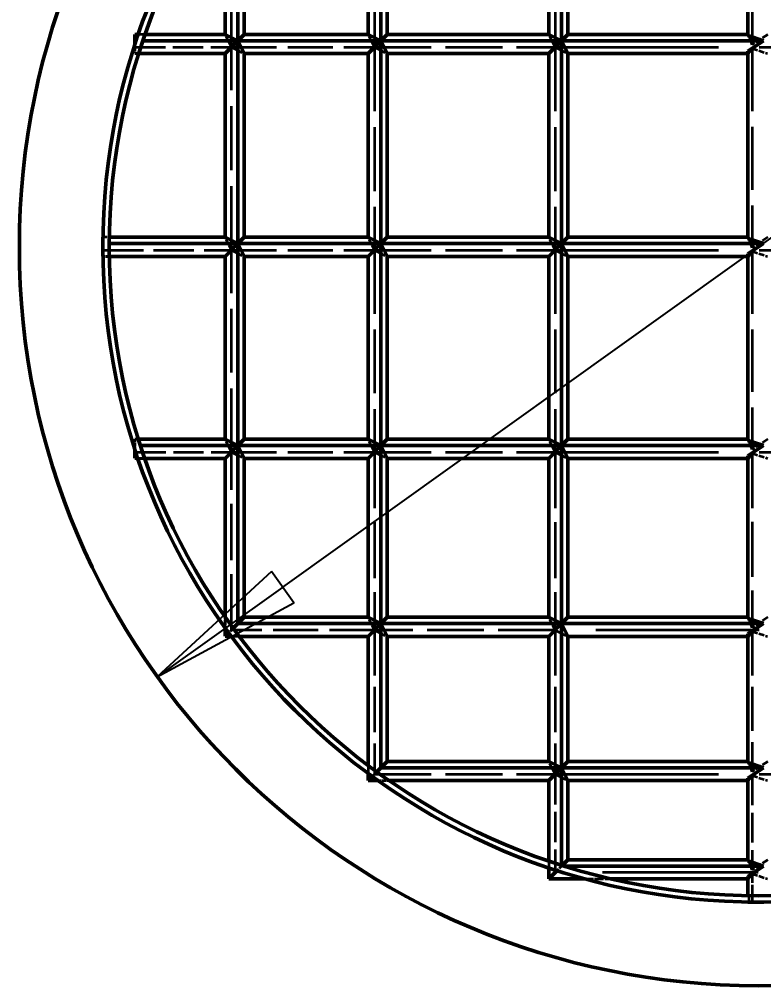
# Model space of a CAD drawing. Header units: millimetres. Extents: x 0 to 19008, y 0 to 13560.
# Drawn here: x 10595 to 11213, y 7329 to 8131 of the extents above; entities that cross this region are included whole.
import ezdxf

# ---------------------------------------------------------------- set-up
doc = ezdxf.new("R2010")
doc.units = ezdxf.units.MM
doc.header["$LTSCALE"] = 32
doc.linetypes.add('DASHED', pattern=[0.2067, 0.1654, -0.0413])
for name, color, linetype, lineweight in [('可见 (ISO)', 7, 'Continuous', 50), ('尺寸 (ISO)', 7, 'Continuous', 25), ('隐藏 (ISO)', 7, 'DASHED', 35)]:
    doc.layers.add(name, color=color, linetype=linetype, lineweight=lineweight)
doc.styles.add('注释文本 (ISO)', font='TAHOMA.TTF')
doc.dimstyles.new('默认 (GB)', dxfattribs={"dimscale": 32, "dimtxt": 3.5, "dimasz": 4, "dimexe": 5, "dimexo": 0, "dimgap": 0.75, "dimtad": 1, "dimrnd": 1e-08, "dimdsep": 46, "dimtxsty": '注释文本 (ISO)', "dimblk": 'Filled-1', "dimcen": 0.09, "dimdle": 10, "dimclrd": 256, "dimclre": 256, "dimclrt": 256, "dimaunit": 1, "dimadec": 3, "dimazin": 2, "dimtfac": 1, "dimtmove": 0, "dimatfit": 3, "dimldrblk": 'Filled-1', "dimfxl": 1, "dimtolj": 1, "dimtzin": 0, "dimlwd": -1, "dimlwe": -1, "dimarcsym": 0})

# ---------------------------------------------------------------- blocks, each defined once
blk = doc.blocks.new('Filled-1')
at = {"color": 0}
for p, q in [((0, 0), (-1, 0.125)), ((-1, 0.125), (-1, -0.125)), ((-1, 0), (0, 0)), ((-1, -0.125), (0, 0))]:
    blk.add_line(p, q, dxfattribs=at)
at = {"color": 0, "flags": 128}
blk.add_lwpolyline([(-1, -0.125), (0, 0), (-1, 0.125), (-1, -0.125)], dxfattribs=at)
at = {"color": 0}
blk.add_solid([(-1, -0.125), (0, 0), (-1, 0.125), (-1, -0.125)], dxfattribs=at)
blk = doc.blocks.new('*D36')
at = {"layer": 'Defpoints', "color": 0, "transparency": 16777216}
for p in [(11707.29, 8299.32), (10709.6, 7585.64)]:
    blk.add_point(p, dxfattribs=at)
at = {"layer": '尺寸 (ISO)', "transparency": 16777216}
for p, q in [((11707.29, 8299.32), (12348.26, 8757.83)), ((10813.71, 7660.11), (11603.18, 8224.85))]:
    blk.add_line(p, q, dxfattribs=at)
at = {"layer": '尺寸 (ISO)', "transparency": 16777216, "xscale": 128, "yscale": 128, "zscale": 128}
for p, rotation in [((11707.29, 8299.32), 35.57748099014895), ((10709.6, 7585.64), 215.5774809901489)]:
    blk.add_blockref('Filled-1', p, dxfattribs=dict(at, rotation=rotation))
at = {"layer": '尺寸 (ISO)', "transparency": 16777216, "insert": (11914.78, 8620.6), "char_height": 112, "attachment_point": 1, "rotation": 35.57748, "style": '注释文本 (ISO)'}
blk.add_mtext('\\A1;∅1150', dxfattribs=at)

msp = doc.modelspace()

# ---------------------------------------------------------------- linework, layer by layer
at = {"layer": '可见 (ISO)'}
for p, q in [((10776.5143, 8113.7224), (10776.5143, 8259.1039)), ((10895.1794, 8261.9228), (10895.1794, 8113.7224)), ((11045.1636, 8261.9228), (11045.1636, 8113.7224)), ((10765.8597, 8118.9837), (10765.8597, 8249.5325)), ((10781.7755, 8118.9837), (10781.7755, 8251.436)), ((10884.5248, 8251.2682), (10884.5248, 8118.9837)), ((10900.4406, 8251.436), (10900.4406, 8118.9837)), ((11034.509, 8251.2682), (11034.509, 8118.9837)), ((11050.4248, 8251.436), (11050.4248, 8118.9837)), ((11199.8183, 8253.3301), (11199.8183, 8118.0334)), ((10691.0713, 8118.9837), (10693.8747, 8118.9837)), ((10691.0713, 8113.7224), (10691.0713, 8118.9837)), ((10691.0713, 8113.7224), (10692.1, 8113.7224)), ((10691.0713, 8110.5888), (10691.0713, 8113.7224)), ((10697.7221, 8113.7224), (10776.5143, 8113.7224)), ((10699.5163, 8118.9837), (10766.0275, 8118.9837)), ((10776.5143, 8113.7224), (10765.8597, 8103.0678)), ((10766.0275, 8118.9837), (10776.5143, 8113.7224)), ((10776.5143, 8113.7224), (10781.7755, 8118.9837)), ((10776.5143, 8113.7224), (10895.1794, 8113.7224)), ((10781.7755, 8103.2356), (10776.5143, 8113.7224)), ((10776.5143, 7945.2223), (10776.5143, 8113.7224)), ((10781.7755, 8118.9837), (10884.6926, 8118.9837)), ((10895.1794, 8113.7224), (10884.5248, 8103.0678)), ((10884.6926, 8118.9837), (10895.1794, 8113.7224)), ((10895.1794, 8113.7224), (10900.4406, 8118.9837)), ((10895.1794, 8113.7224), (10895.1794, 7945.2223)), ((10895.1794, 8113.7224), (11045.1636, 8113.7224)), ((10900.4406, 8103.2356), (10895.1794, 8113.7224)), ((10900.4406, 8118.9837), (11034.6768, 8118.9837)), ((11045.1636, 8113.7224), (11034.509, 8103.0678)), ((11034.6768, 8118.9837), (11045.1636, 8113.7224)), ((11045.1636, 8113.7224), (11050.4248, 8118.9837)), ((11045.1636, 8113.7224), (11212.8258, 8113.7224)), ((11050.4248, 8103.2356), (11045.1636, 8113.7224)), ((11045.1636, 8113.7224), (11045.1636, 7945.2223)), ((11050.4248, 8118.9837), (11199.8183, 8118.9837)), ((11199.8183, 8118.0334), (11212.8258, 8113.7224)), ((11212.8258, 8113.7224), (11199.8183, 8105.1297)), ((11199.8183, 8105.1297), (11199.8183, 7949.5333)), ((10694.2725, 8103.0678), (10765.8597, 8103.0678)), ((10765.8597, 7950.4835), (10765.8597, 8103.0678)), ((10781.7755, 7950.4835), (10781.7755, 8103.2356)), ((10781.7755, 8103.0678), (10884.5248, 8103.0678)), ((10884.5248, 8103.0678), (10884.5248, 7950.4835)), ((10900.4406, 8103.2356), (10900.4406, 7950.4835)), ((10900.4406, 8103.0678), (11034.509, 8103.0678)), ((11034.509, 8103.0678), (11034.509, 7950.4835)), ((11050.4248, 8103.2356), (11050.4248, 7950.4835)), ((11050.4248, 8103.0678), (11199.8183, 8103.0678)), ((10664.4461, 7950.4835), (10664.4461, 7945.2223)), ((10664.4461, 7950.4835), (10664.5049, 7950.4835)), ((10664.4461, 7945.2223), (10664.4461, 7942.4835)), ((10664.4461, 7945.2223), (10664.453, 7945.2223)), ((10669.7864, 7945.2223), (10776.5143, 7945.2223)), ((10669.8388, 7950.4835), (10766.0275, 7950.4835)), ((10776.5143, 7945.2223), (10765.8597, 7934.5677)), ((10766.0275, 7950.4835), (10776.5143, 7945.2223)), ((10776.5143, 7945.2223), (10781.7755, 7950.4835)), ((10776.5143, 7945.2223), (10895.1794, 7945.2223)), ((10781.7755, 7934.7355), (10776.5143, 7945.2223)), ((10776.5143, 7777.594), (10776.5143, 7945.2223)), ((10781.7755, 7950.4835), (10884.6926, 7950.4835)), ((10895.1794, 7945.2223), (10884.5248, 7934.5677)), ((10884.6926, 7950.4835), (10895.1794, 7945.2223)), ((10895.1794, 7945.2223), (10900.4406, 7950.4835)), ((10895.1794, 7945.2223), (10895.1794, 7777.594)), ((10900.4406, 7934.7355), (10895.1794, 7945.2223)), ((10895.1794, 7945.2223), (11045.1636, 7945.2223)), ((10900.4406, 7950.4835), (11034.6768, 7950.4835)), ((11045.1636, 7945.2223), (11034.509, 7934.5677)), ((11034.6768, 7950.4835), (11045.1636, 7945.2223)), ((11045.1636, 7945.2223), (11050.4248, 7950.4835)), ((11045.1636, 7945.2223), (11045.1636, 7777.594)), ((11050.4248, 7934.7355), (11045.1636, 7945.2223)), ((11045.1636, 7945.2223), (11212.8258, 7945.2223)), ((11050.4248, 7950.4835), (11199.8183, 7950.4835)), ((11199.8183, 7949.5333), (11212.8258, 7945.2223)), ((11212.8258, 7945.2223), (11199.8183, 7936.6296)), ((10664.4461, 7942.4835), (10664.4461, 7934.7355)), ((11199.8183, 7936.6296), (11199.8183, 7781.9049)), ((10664.5013, 7934.7355), (10664.4461, 7934.7355)), ((10669.8376, 7934.5677), (10765.8597, 7934.5677)), ((10765.8597, 7782.8552), (10765.8597, 7934.5677)), ((10781.7755, 7782.8552), (10781.7755, 7934.7355)), ((10781.7755, 7934.5677), (10884.5248, 7934.5677)), ((10884.5248, 7934.5677), (10884.5248, 7782.8552)), ((10900.4406, 7934.7355), (10900.4406, 7782.8552)), ((10900.4406, 7934.5677), (11034.509, 7934.5677)), ((11034.509, 7934.5677), (11034.509, 7782.8552)), ((11050.4248, 7934.7355), (11050.4248, 7782.8552)), ((11050.4248, 7934.5677), (11199.8183, 7934.5677)), ((10693.9749, 7782.8552), (10766.0275, 7782.8552)), ((10766.0275, 7782.8552), (10776.5143, 7777.594)), ((10776.5143, 7777.594), (10781.7755, 7782.8552)), ((10781.7755, 7782.8552), (10884.6926, 7782.8552)), ((10884.6926, 7782.8552), (10895.1794, 7777.594)), ((10895.1794, 7777.594), (10900.4406, 7782.8552)), ((10900.4406, 7782.8552), (11034.6768, 7782.8552)), ((11034.6768, 7782.8552), (11045.1636, 7777.594)), ((11045.1636, 7777.594), (11050.4248, 7782.8552)), ((11050.4248, 7782.8552), (11199.8183, 7782.8552)), ((10691.0713, 7767.1072), (10691.0713, 7774.3783)), ((10695.6369, 7777.594), (10776.5143, 7777.594)), ((10776.5143, 7777.594), (10765.8597, 7766.9394)), ((10776.5143, 7777.594), (10895.1794, 7777.594)), ((10781.7755, 7767.1072), (10776.5143, 7777.594)), ((10776.5143, 7629.7219), (10776.5143, 7777.594)), ((10895.1794, 7777.594), (10884.5248, 7766.9394)), ((10895.1794, 7777.594), (10895.1794, 7629.7219)), ((10895.1794, 7777.594), (11045.1636, 7777.594)), ((10900.4406, 7767.1072), (10895.1794, 7777.594)), ((11045.1636, 7777.594), (11034.509, 7766.9394)), ((11045.1636, 7777.594), (11045.1636, 7629.7219)), ((11045.1636, 7777.594), (11212.8258, 7777.594)), ((11050.4248, 7767.1072), (11045.1636, 7777.594)), ((11199.8183, 7781.9049), (11212.8258, 7777.594)), ((11212.8258, 7777.594), (11199.8183, 7769.0013)), ((10693.4906, 7767.1072), (10691.0713, 7767.1072)), ((10699.1858, 7766.9394), (10765.8597, 7766.9394)), ((10765.8597, 7635.4346), (10765.8597, 7766.9394)), ((10781.7755, 7634.9831), (10781.7755, 7767.1072)), ((10781.7755, 7766.9394), (10884.5248, 7766.9394)), ((10884.5248, 7766.9394), (10884.5248, 7634.9831)), ((10900.4406, 7767.1072), (10900.4406, 7634.9831)), ((10900.4406, 7766.9394), (11034.509, 7766.9394)), ((11034.509, 7766.9394), (11034.509, 7634.9831)), ((11050.4248, 7767.1072), (11050.4248, 7634.9831)), ((11050.4248, 7766.9394), (11199.8183, 7766.9394)), ((11199.8183, 7769.0013), (11199.8183, 7634.0328)), ((10776.5143, 7629.7219), (10781.7755, 7634.9831)), ((10884.6926, 7634.9831), (10781.7755, 7634.9831)), ((10884.6926, 7634.9831), (10895.1794, 7629.7219)), ((10895.1794, 7629.7219), (10900.4406, 7634.9831)), ((11034.6768, 7634.9831), (10900.4406, 7634.9831)), ((11034.6768, 7634.9831), (11045.1636, 7629.7219)), ((11045.1636, 7629.7219), (11050.4248, 7634.9831)), ((11199.8183, 7634.9831), (11050.4248, 7634.9831)), ((11199.8183, 7634.0328), (11212.8258, 7629.7219)), ((10766.0275, 7619.2351), (10766.0275, 7625.9369)), ((10766.0275, 7619.2351), (10768.8378, 7622.0454)), ((10772.6556, 7625.8632), (10776.5143, 7629.7219)), ((10895.1794, 7629.7219), (10776.5143, 7629.7219)), ((10895.1794, 7629.7219), (10884.5248, 7619.0673)), ((10895.1794, 7629.7219), (10895.1794, 7510.0467)), ((11045.1636, 7629.7219), (10895.1794, 7629.7219)), ((10900.4406, 7619.2351), (10895.1794, 7629.7219)), ((11045.1636, 7629.7219), (11034.509, 7619.0673)), ((11045.1636, 7629.7219), (11045.1636, 7510.0467)), ((11212.8258, 7629.7219), (11045.1636, 7629.7219)), ((11050.4248, 7619.2351), (11045.1636, 7629.7219)), ((11212.8258, 7629.7219), (11199.8183, 7621.1292)), ((10770.9002, 7619.2351), (10766.0275, 7619.2351)), ((10884.5248, 7619.0673), (10777.675, 7619.0673)), ((10884.5248, 7619.0673), (10884.5248, 7512.0921)), ((10900.4406, 7619.2351), (10900.4406, 7515.3079)), ((11034.509, 7619.0673), (10900.4406, 7619.0673)), ((11034.509, 7619.0673), (11034.509, 7515.3079)), ((11050.4248, 7619.2351), (11050.4248, 7515.3079)), ((11199.8183, 7619.0673), (11050.4248, 7619.0673)), ((11199.8183, 7621.1292), (11199.8183, 7514.3576)), ((10895.1794, 7510.0467), (10891.8258, 7506.693)), ((10900.4406, 7515.3079), (10895.1794, 7510.0467)), ((10895.1794, 7510.0467), (11045.1636, 7510.0467)), ((10900.4406, 7515.3079), (11034.6768, 7515.3079)), ((11045.1636, 7510.0467), (11034.509, 7499.3921)), ((11034.6768, 7515.3079), (11045.1636, 7510.0467)), ((11045.1636, 7510.0467), (11050.4248, 7515.3079)), ((11045.1636, 7510.0467), (11212.8258, 7510.0467)), ((11050.4248, 7499.5598), (11045.1636, 7510.0467)), ((11045.1636, 7510.0467), (11045.1636, 7429.1604)), ((11050.4248, 7515.3079), (11199.8183, 7515.3079)), ((11199.8183, 7514.3576), (11212.8258, 7510.0467)), ((11212.8258, 7510.0467), (11199.8183, 7501.454)), ((10884.6926, 7499.5598), (10884.6926, 7505.3112)), ((10888.008, 7502.8753), (10884.6926, 7499.5598)), ((10892.6066, 7499.5598), (10884.6926, 7499.5598)), ((10902.1264, 7499.3921), (11034.509, 7499.3921)), ((11034.509, 7499.3921), (11034.509, 7432.6721)), ((11050.4248, 7499.5598), (11050.4248, 7433.7369)), ((11050.4248, 7499.3921), (11199.8183, 7499.3921)), ((11199.8183, 7501.454), (11199.8183, 7432.7866)), ((11050.4248, 7433.7369), (11045.6833, 7428.9954)), ((11199.8183, 7433.7369), (11050.4248, 7433.7369)), ((11199.8183, 7432.7866), (11212.8258, 7428.4757)), ((11034.6768, 7417.9889), (11034.6768, 7426.9835)), ((11041.4407, 7424.7527), (11034.6768, 7417.9889)), ((11212.8258, 7428.4757), (11047.3321, 7428.4757)), ((11212.8258, 7428.4757), (11199.8183, 7419.883)), ((11064.0808, 7417.9889), (11034.6768, 7417.9889)), ((11086.417, 7417.8211), (11199.8183, 7417.8211)), ((11199.8183, 7419.883), (11199.8183, 7403.886)), ((11199.8183, 7398.552), (11199.8183, 7398.4835)), ((11208.4461, 7398.4835), (11199.8183, 7398.4835)), ((11212.9445, 7398.4835), (11208.4461, 7398.4835))]:
    msp.add_line(p, q, dxfattribs=at)
for radius in [613.3333, 544, 538.6667]:
    msp.add_circle((11208.4461, 7942.4835), radius, dxfattribs=at)
at = {"layer": '隐藏 (ISO)', "ltscale": 8.974282}
msp.add_line((10771.1209, 8108.3291), (10771.1209, 8259.1039), dxfattribs=at)
at = {"layer": '隐藏 (ISO)', "ltscale": 8.821049}
for p, q in [((10889.786, 8256.5295), (10889.786, 8108.3291)), ((11039.7703, 8256.5295), (11039.7703, 8108.3291))]:
    msp.add_line(p, q, dxfattribs=at)
at = {"layer": '隐藏 (ISO)', "ltscale": 8.643759}
msp.add_line((11203.3199, 8255.5343), (11203.3199, 8110.3125), dxfattribs=at)
at = {"layer": '隐藏 (ISO)', "ltscale": 0.3357}
msp.add_line((10699.5163, 8118.9837), (10693.8747, 8118.9837), dxfattribs=at)
at = {"layer": '隐藏 (ISO)', "ltscale": 0.015696}
for p, q in [((10765.8597, 8118.8159), (10766.0275, 8118.9837)), ((10884.5248, 8118.8159), (10884.6926, 8118.9837)), ((11034.509, 8118.8159), (11034.6768, 8118.9837)), ((10781.6077, 8103.0678), (10781.7755, 8103.2356)), ((10900.2728, 8103.0678), (10900.4406, 8103.2356)), ((11050.2571, 8103.0678), (11050.4248, 8103.2356)), ((10765.8597, 7950.3158), (10766.0275, 7950.4835)), ((10884.5248, 7950.3158), (10884.6926, 7950.4835)), ((11034.509, 7950.3158), (11034.6768, 7950.4835)), ((10781.6077, 7934.5677), (10781.7755, 7934.7355)), ((10900.2728, 7934.5677), (10900.4406, 7934.7355)), ((11050.2571, 7934.5677), (11050.4248, 7934.7355)), ((10765.8597, 7782.6874), (10766.0275, 7782.8552)), ((10884.5248, 7782.6874), (10884.6926, 7782.8552)), ((11034.509, 7782.6874), (11034.6768, 7782.8552)), ((10781.6077, 7766.9394), (10781.7755, 7767.1072)), ((10900.2728, 7766.9394), (10900.4406, 7767.1072)), ((11050.2571, 7766.9394), (11050.4248, 7767.1072)), ((10884.5248, 7634.8153), (10884.6926, 7634.9831)), ((11034.509, 7634.8153), (11034.6768, 7634.9831)), ((10900.2728, 7619.0673), (10900.4406, 7619.2351)), ((11050.2571, 7619.0673), (11050.4248, 7619.2351)), ((11034.509, 7515.1401), (11034.6768, 7515.3079)), ((11050.2571, 7499.3921), (11050.4248, 7499.5598))]:
    msp.add_line(p, q, dxfattribs=at)
at = {"layer": '隐藏 (ISO)', "ltscale": 0.009887}
for p, q in [((10765.8597, 8118.8159), (10765.8597, 8118.9837)), ((10884.5248, 8118.9837), (10884.5248, 8118.8159)), ((11034.509, 8118.9837), (11034.509, 8118.8159)), ((10781.6077, 8103.0678), (10781.7755, 8103.0678)), ((10900.2728, 8103.0678), (10900.4406, 8103.0678)), ((11050.2571, 8103.0678), (11050.4248, 8103.0678)), ((10765.8597, 7950.3158), (10765.8597, 7950.4835)), ((10884.5248, 7950.4835), (10884.5248, 7950.3158)), ((11034.509, 7950.4835), (11034.509, 7950.3158)), ((10781.6077, 7934.5677), (10781.7755, 7934.5677)), ((10900.2728, 7934.5677), (10900.4406, 7934.5677)), ((11050.2571, 7934.5677), (11050.4248, 7934.5677)), ((10765.8597, 7782.6874), (10765.8597, 7782.8552)), ((10884.5248, 7782.8552), (10884.5248, 7782.6874)), ((11034.509, 7782.8552), (11034.509, 7782.6874)), ((10781.6077, 7766.9394), (10781.7755, 7766.9394)), ((10900.2728, 7766.9394), (10900.4406, 7766.9394)), ((11050.2571, 7766.9394), (11050.4248, 7766.9394)), ((10884.5248, 7634.9831), (10884.5248, 7634.8153)), ((11034.509, 7634.9831), (11034.509, 7634.8153)), ((10900.4406, 7619.0673), (10900.2728, 7619.0673)), ((11050.4248, 7619.0673), (11050.2571, 7619.0673)), ((11034.509, 7515.3079), (11034.509, 7515.1401)), ((11050.2571, 7499.3921), (11050.4248, 7499.3921))]:
    msp.add_line(p, q, dxfattribs=at)
at = {"layer": '隐藏 (ISO)', "ltscale": 0.826433}
for p, q in [((10771.1209, 8108.3291), (10765.8597, 8118.8159)), ((10889.786, 8108.3291), (10884.5248, 8118.8159)), ((11039.7703, 8108.3291), (11034.509, 8118.8159)), ((10771.1209, 8108.3291), (10781.6077, 8103.0678)), ((10889.786, 8108.3291), (10900.2728, 8103.0678)), ((11039.7703, 8108.3291), (11050.2571, 8103.0678)), ((10771.1209, 7939.8289), (10765.8597, 7950.3158)), ((10889.786, 7939.8289), (10884.5248, 7950.3158)), ((11039.7703, 7939.8289), (11034.509, 7950.3158)), ((10771.1209, 7939.8289), (10781.6077, 7934.5677)), ((10889.786, 7939.8289), (10900.2728, 7934.5677)), ((11039.7703, 7939.8289), (11050.2571, 7934.5677)), ((10771.1209, 7772.2006), (10765.8597, 7782.6874)), ((10889.786, 7772.2006), (10884.5248, 7782.6874)), ((11039.7703, 7772.2006), (11034.509, 7782.6874)), ((10771.1209, 7772.2006), (10781.6077, 7766.9394)), ((10889.786, 7772.2006), (10900.2728, 7766.9394)), ((11039.7703, 7772.2006), (11050.2571, 7766.9394)), ((10889.786, 7624.3285), (10884.5248, 7634.8153)), ((11039.7703, 7624.3285), (11034.509, 7634.8153)), ((10889.786, 7624.3285), (10900.2728, 7619.0673)), ((11039.7703, 7624.3285), (11050.2571, 7619.0673)), ((11039.7703, 7504.6533), (11034.509, 7515.1401)), ((11039.7703, 7504.6533), (11050.2571, 7499.3921))]:
    msp.add_line(p, q, dxfattribs=at)
at = {"layer": '隐藏 (ISO)', "ltscale": 0.104649}
for p, q in [((11200.4461, 8118.9837), (11199.8183, 8118.0334)), ((11200.4461, 7950.4835), (11199.8183, 7949.5333)), ((11200.4461, 7782.8552), (11199.8183, 7781.9049)), ((11200.4461, 7634.9831), (11199.8183, 7634.0328)), ((11200.4461, 7515.3079), (11199.8183, 7514.3576)), ((11200.4461, 7433.7369), (11199.8183, 7432.7866))]:
    msp.add_line(p, q, dxfattribs=at)
at = {"layer": '隐藏 (ISO)', "ltscale": 0.037265}
for p, q in [((11199.8183, 8118.9837), (11200.4461, 8118.9837)), ((11199.8183, 7950.4835), (11200.4461, 7950.4835)), ((11199.8183, 7782.8552), (11200.4461, 7782.8552)), ((11200.4461, 7634.9831), (11199.8183, 7634.9831)), ((11199.8183, 7515.3079), (11200.4461, 7515.3079)), ((11200.4461, 7433.7369), (11199.8183, 7433.7369))]:
    msp.add_line(p, q, dxfattribs=at)
at = {"layer": '隐藏 (ISO)', "ltscale": 0.655096}
for p, q in [((11203.3199, 8110.3125), (11200.4461, 8118.9837)), ((11203.3199, 7941.8124), (11200.4461, 7950.4835)), ((11203.3199, 7774.1841), (11200.4461, 7782.8552)), ((11203.3199, 7626.312), (11200.4461, 7634.9831)), ((11203.3199, 7506.6368), (11200.4461, 7515.3079)), ((11203.3199, 7425.0658), (11200.4461, 7433.7369))]:
    msp.add_line(p, q, dxfattribs=at)
at = {"layer": '隐藏 (ISO)', "ltscale": 1.005109}
for p, q in [((11216.4461, 8118.9837), (11203.3199, 8110.3125)), ((11216.4461, 7950.4835), (11203.3199, 7941.8124)), ((11216.4461, 7782.8552), (11203.3199, 7774.1841)), ((11216.4461, 7634.9831), (11203.3199, 7626.312)), ((11216.4461, 7515.3079), (11203.3199, 7506.6368)), ((11216.4461, 7433.7369), (11203.3199, 7425.0658))]:
    msp.add_line(p, q, dxfattribs=at)
at = {"layer": '隐藏 (ISO)', "ltscale": 0.437573}
msp.add_line((10691.0713, 8110.5888), (10691.0713, 8103.2356), dxfattribs=at)
at = {"layer": '隐藏 (ISO)', "ltscale": 4.764592}
msp.add_line((10691.0713, 8108.3291), (10771.1209, 8108.3291), dxfattribs=at)
at = {"layer": '隐藏 (ISO)', "ltscale": 7.063056}
for p, q in [((10771.1209, 8108.3291), (10889.786, 8108.3291)), ((10771.1209, 7939.8289), (10889.786, 7939.8289)), ((10771.1209, 7772.2006), (10889.786, 7772.2006)), ((10889.786, 7624.3285), (10771.1209, 7624.3285))]:
    msp.add_line(p, q, dxfattribs=at)
at = {"layer": '隐藏 (ISO)', "ltscale": 10.029325}
for p, q in [((10771.1209, 7939.8289), (10771.1209, 8108.3291)), ((10889.786, 8108.3291), (10889.786, 7939.8289)), ((11039.7703, 8108.3291), (11039.7703, 7939.8289))]:
    msp.add_line(p, q, dxfattribs=at)
at = {"layer": '隐藏 (ISO)', "ltscale": 8.927228}
for p, q in [((10889.786, 8108.3291), (11039.7703, 8108.3291)), ((10889.786, 7939.8289), (11039.7703, 7939.8289)), ((10889.786, 7772.2006), (11039.7703, 7772.2006)), ((11039.7703, 7624.3285), (10889.786, 7624.3285)), ((10889.786, 7504.6533), (11039.7703, 7504.6533))]:
    msp.add_line(p, q, dxfattribs=at)
at = {"layer": '隐藏 (ISO)', "ltscale": 25.611359}
for p, q in [((11039.7703, 8108.3291), (11378.5778, 8108.3291)), ((11039.7703, 7939.8289), (11378.5778, 7939.8289)), ((11039.7703, 7772.2006), (11378.5778, 7772.2006)), ((11378.5778, 7624.3285), (11039.7703, 7624.3285)), ((11039.7703, 7504.6533), (11378.5778, 7504.6533))]:
    msp.add_line(p, q, dxfattribs=at)
at = {"layer": '隐藏 (ISO)', "ltscale": 0.155699}
for p, q in [((11199.8183, 8105.1297), (11200.5017, 8103.0678)), ((11199.8183, 7936.6296), (11200.5017, 7934.5677)), ((11199.8183, 7769.0013), (11200.5017, 7766.9394)), ((11199.8183, 7621.1292), (11200.5017, 7619.0673)), ((11199.8183, 7501.454), (11200.5017, 7499.3921)), ((11199.8183, 7419.883), (11200.5017, 7417.8211))]:
    msp.add_line(p, q, dxfattribs=at)
at = {"layer": '隐藏 (ISO)', "ltscale": 0.470153}
for p, q in [((11200.5017, 8103.0678), (11203.3199, 8107.334)), ((11200.5017, 7934.5677), (11203.3199, 7938.8338)), ((11200.5017, 7766.9394), (11203.3199, 7771.2055)), ((11200.5017, 7619.0673), (11203.3199, 7623.3334)), ((11200.5017, 7499.3921), (11203.3199, 7503.6582)), ((11200.5017, 7417.8211), (11203.3199, 7422.0872))]:
    msp.add_line(p, q, dxfattribs=at)
at = {"layer": '隐藏 (ISO)', "ltscale": 0.883092}
for p, q in [((11203.3199, 8107.334), (11216.1921, 8103.0678)), ((11203.3199, 7938.8338), (11216.1921, 7934.5677)), ((11203.3199, 7771.2055), (11216.1921, 7766.9394)), ((11203.3199, 7623.3334), (11216.1921, 7619.0673)), ((11203.3199, 7503.6582), (11216.1921, 7499.3921)), ((11203.3199, 7422.0872), (11216.1921, 7417.8211))]:
    msp.add_line(p, q, dxfattribs=at)
at = {"layer": '隐藏 (ISO)', "ltscale": 9.852036}
msp.add_line((11203.3199, 8107.334), (11203.3199, 7941.8124), dxfattribs=at)
at = {"layer": '隐藏 (ISO)', "ltscale": 0.012138}
msp.add_line((10691.0713, 8103.0678), (10691.0713, 8103.2356), dxfattribs=at)
at = {"layer": '隐藏 (ISO)', "ltscale": 0.19356}
msp.add_line((10691.0713, 8103.2356), (10694.3249, 8103.2356), dxfattribs=at)
at = {"layer": '隐藏 (ISO)', "ltscale": 0.19044}
msp.add_line((10691.0713, 8103.0678), (10694.2725, 8103.0678), dxfattribs=at)
at = {"layer": '隐藏 (ISO)', "ltscale": 0.040575}
for p, q in [((11199.8183, 8103.0678), (11200.5017, 8103.0678)), ((11199.8183, 7934.5677), (11200.5017, 7934.5677)), ((11199.8183, 7766.9394), (11200.5017, 7766.9394)), ((11200.5017, 7619.0673), (11199.8183, 7619.0673)), ((11199.8183, 7499.3921), (11200.5017, 7499.3921)), ((11199.8183, 7417.8211), (11200.5017, 7417.8211))]:
    msp.add_line(p, q, dxfattribs=at)
at = {"layer": '隐藏 (ISO)', "ltscale": 0.317384}
for p, q in [((10669.8388, 7950.4835), (10664.5049, 7950.4835)), ((11200.4461, 7403.8763), (11200.4461, 7398.5424))]:
    msp.add_line(p, q, dxfattribs=at)
at = {"layer": '隐藏 (ISO)', "ltscale": 6.348989}
msp.add_line((10664.4526, 7939.8289), (10771.1209, 7939.8289), dxfattribs=at)
at = {"layer": '隐藏 (ISO)', "ltscale": 9.977435}
for p, q in [((10771.1209, 7772.2006), (10771.1209, 7939.8289)), ((10889.786, 7939.8289), (10889.786, 7772.2006)), ((11039.7703, 7939.8289), (11039.7703, 7772.2006))]:
    msp.add_line(p, q, dxfattribs=at)
at = {"layer": '隐藏 (ISO)', "ltscale": 9.800144}
msp.add_line((11203.3199, 7938.8338), (11203.3199, 7774.1841), dxfattribs=at)
at = {"layer": '隐藏 (ISO)', "ltscale": 0.317382}
msp.add_line((10664.5013, 7934.7355), (10669.8351, 7934.7355), dxfattribs=at)
at = {"layer": '隐藏 (ISO)', "ltscale": 0.317383}
msp.add_line((10664.5037, 7934.5677), (10669.8376, 7934.5677), dxfattribs=at)
at = {"layer": '隐藏 (ISO)', "ltscale": 0.172727}
msp.add_line((10693.9749, 7782.8552), (10691.0713, 7782.8552), dxfattribs=at)
at = {"layer": '隐藏 (ISO)', "ltscale": 0.504461}
msp.add_line((10691.0713, 7782.8552), (10691.0713, 7774.3783), dxfattribs=at)
at = {"layer": '隐藏 (ISO)', "ltscale": 4.722174}
msp.add_line((10691.784, 7772.2006), (10771.1209, 7772.2006), dxfattribs=at)
at = {"layer": '隐藏 (ISO)', "ltscale": 0.335447}
msp.add_line((10693.4906, 7767.1072), (10699.128, 7767.1072), dxfattribs=at)
at = {"layer": '隐藏 (ISO)', "ltscale": 0.335485}
msp.add_line((10693.5478, 7766.9394), (10699.1858, 7766.9394), dxfattribs=at)
at = {"layer": '隐藏 (ISO)', "ltscale": 8.801508}
for p, q in [((10771.1209, 7624.3285), (10771.1209, 7772.2006)), ((10889.786, 7772.2006), (10889.786, 7624.3285)), ((11039.7703, 7772.2006), (11039.7703, 7624.3285))]:
    msp.add_line(p, q, dxfattribs=at)
at = {"layer": '隐藏 (ISO)', "ltscale": 8.624218}
msp.add_line((11203.3199, 7771.2055), (11203.3199, 7626.312), dxfattribs=at)
at = {"layer": '隐藏 (ISO)', "ltscale": 0.551253}
msp.add_line((10765.8597, 7626.1715), (10765.8597, 7635.4346), dxfattribs=at)
at = {"layer": '隐藏 (ISO)', "ltscale": 0.550832}
msp.add_line((10766.0275, 7635.1929), (10766.0275, 7625.9369), dxfattribs=at)
at = {"layer": '隐藏 (ISO)', "ltscale": 0.271457}
msp.add_line((10771.1209, 7624.3285), (10768.8378, 7622.0454), dxfattribs=at)
at = {"layer": '隐藏 (ISO)', "ltscale": 0.144382}
msp.add_line((10772.6556, 7625.8632), (10771.1209, 7624.3285), dxfattribs=at)
at = {"layer": '隐藏 (ISO)', "ltscale": 7.123181}
for p, q in [((10889.786, 7624.3285), (10889.786, 7504.6533)), ((11039.7703, 7624.3285), (11039.7703, 7504.6533))]:
    msp.add_line(p, q, dxfattribs=at)
at = {"layer": '隐藏 (ISO)', "ltscale": 6.945891}
msp.add_line((11203.3199, 7623.3334), (11203.3199, 7506.6368), dxfattribs=at)
at = {"layer": '隐藏 (ISO)', "ltscale": 0.395656}
msp.add_line((10770.9002, 7619.2351), (10777.5491, 7619.2351), dxfattribs=at)
at = {"layer": '隐藏 (ISO)', "ltscale": 0.39577}
msp.add_line((10777.675, 7619.0673), (10771.0242, 7619.0673), dxfattribs=at)
at = {"layer": '隐藏 (ISO)', "ltscale": 0.396114}
msp.add_line((10884.5248, 7512.0921), (10884.5248, 7505.4355), dxfattribs=at)
at = {"layer": '隐藏 (ISO)', "ltscale": 0.396}
msp.add_line((10884.6926, 7511.9659), (10884.6926, 7505.3112), dxfattribs=at)
at = {"layer": '隐藏 (ISO)', "ltscale": 0.211383}
msp.add_line((10888.008, 7502.8753), (10889.786, 7504.6533), dxfattribs=at)
at = {"layer": '隐藏 (ISO)', "ltscale": 0.191931}
msp.add_line((10889.786, 7504.6533), (10891.8258, 7506.693), dxfattribs=at)
at = {"layer": '隐藏 (ISO)', "ltscale": 4.723474}
msp.add_line((11039.7703, 7504.6533), (11039.7703, 7425.2945), dxfattribs=at)
at = {"layer": '隐藏 (ISO)', "ltscale": 4.677858}
msp.add_line((11203.3199, 7503.6582), (11203.3199, 7425.0658), dxfattribs=at)
at = {"layer": '隐藏 (ISO)', "ltscale": 0.552103}
msp.add_line((10892.6066, 7499.5598), (10901.8839, 7499.5598), dxfattribs=at)
at = {"layer": '隐藏 (ISO)', "ltscale": 0.552527}
msp.add_line((10892.842, 7499.3921), (10902.1264, 7499.3921), dxfattribs=at)
at = {"layer": '隐藏 (ISO)', "ltscale": 0.335126}
msp.add_line((11034.509, 7432.6721), (11034.509, 7427.0401), dxfattribs=at)
at = {"layer": '隐藏 (ISO)', "ltscale": 0.335089}
msp.add_line((11034.6768, 7432.6149), (11034.6768, 7426.9835), dxfattribs=at)
at = {"layer": '隐藏 (ISO)', "ltscale": 0.399323}
msp.add_line((11041.4407, 7424.7527), (11045.6833, 7428.9954), dxfattribs=at)
at = {"layer": '隐藏 (ISO)', "ltscale": 24.452032}
msp.add_line((11370.1816, 7423.0823), (11046.7106, 7423.0823), dxfattribs=at)
at = {"layer": '隐藏 (ISO)', "ltscale": 1.403395}
msp.add_line((11203.3199, 7422.0872), (11203.3199, 7398.5077), dxfattribs=at)
at = {"layer": '隐藏 (ISO)', "ltscale": 1.286589}
msp.add_line((11064.0808, 7417.9889), (11085.6979, 7417.9889), dxfattribs=at)
at = {"layer": '隐藏 (ISO)', "ltscale": 1.293028}
msp.add_line((11064.6917, 7417.8211), (11086.417, 7417.8211), dxfattribs=at)
at = {"layer": '隐藏 (ISO)', "ltscale": 0.003401}
msp.add_line((11200.4461, 7398.4835), (11200.4461, 7398.5424), dxfattribs=at)

# ---------------------------------------------------------------- dimensions: what is measured, and where the dimension line sits
at = {"layer": '尺寸 (ISO)'}
dim = msp.add_diameter_dim_2p(p1=(10709.604, 7585.6441), p2=(11707.2882, 8299.3229), dimstyle='默认 (GB)', override={"dimgap": 0.75, "dimdec": 2, "dimlfac": 0.9375, "dimtol": 0, "dimlim": 0, "dimtp": 0, "dimtm": 0, "dimtdec": 2, "dimatfit": 2}, dxfattribs=at)
dim.commit()
dim.dimension.update_dxf_attribs({"geometry": '*D36', "text_midpoint": (12162.6583, 8625.0653), "dimtype": 163})

doc.saveas('drawing.dxf')
